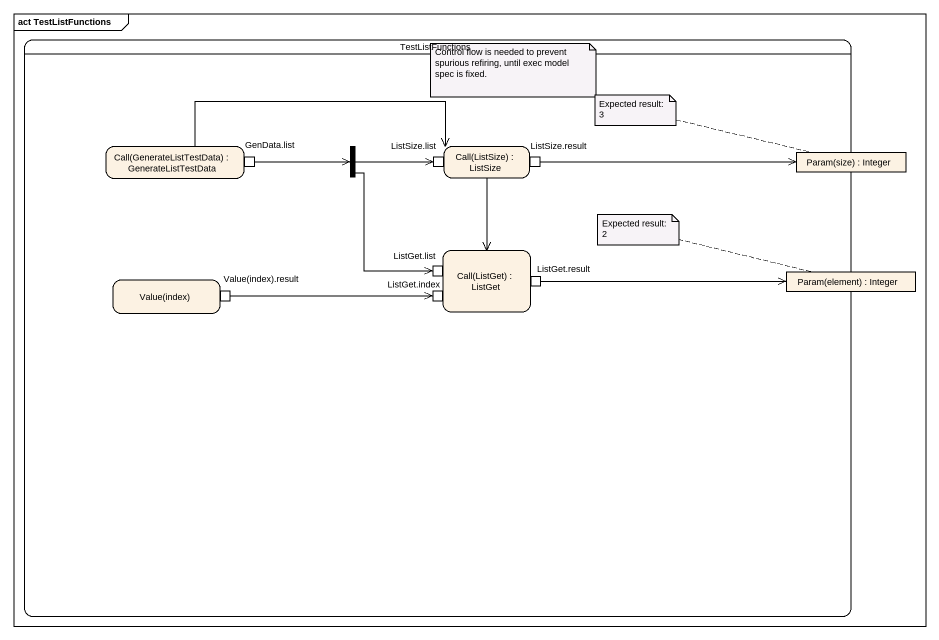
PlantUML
@startuml
mainframe act TestListFunctions
hide empty description
state TestListFunctions {
  state "Call(GenerateListTestData) : GenerateListTestData" as Call_GenerateListTestData {
    state "GenData.list" as GenData_list <<outputPin>>
  }
  state fork1 <<fork>>
  state "Call(ListSize) : ListSize" as Call_ListSize {
    state "ListSize.list" as ListSize_list <<inputPin>>
    state "ListSize.result" as ListSize_result <<outputPin>>
  }
  state "Param(size) : Integer" as Param_size <<object>>
  state "Value(index)" as Value_index {
    state "Value(index).result" as Value_index_result <<outputPin>>
  }
  state "Call(ListGet) : ListGet" as Call_ListGet {
    state "ListGet.list" as ListGet_list <<inputPin>>
    state "ListGet.result" as ListGet_result <<outputPin>>
    state "ListGet.index" as ListGet_index <<inputPin>>
  }
  state "Param(element) : Integer" as Param_element <<object>>
}
Call_GenerateListTestData -right-> Call_ListSize
GenData_list -right-> fork1
fork1 -right-> ListSize_list
fork1 --> ListGet_list
Call_ListSize --> Call_ListGet
ListSize_result -right-> Param_size
ListGet_result -right-> Param_element
Value_index_result -right-> ListGet_index
note as N1
  Control flow is needed to prevent spurious refiring, until exec model spec is fixed.
end note
note left of Param_size : Expected result: 3
note left of Param_element : Expected result: 2
@enduml
